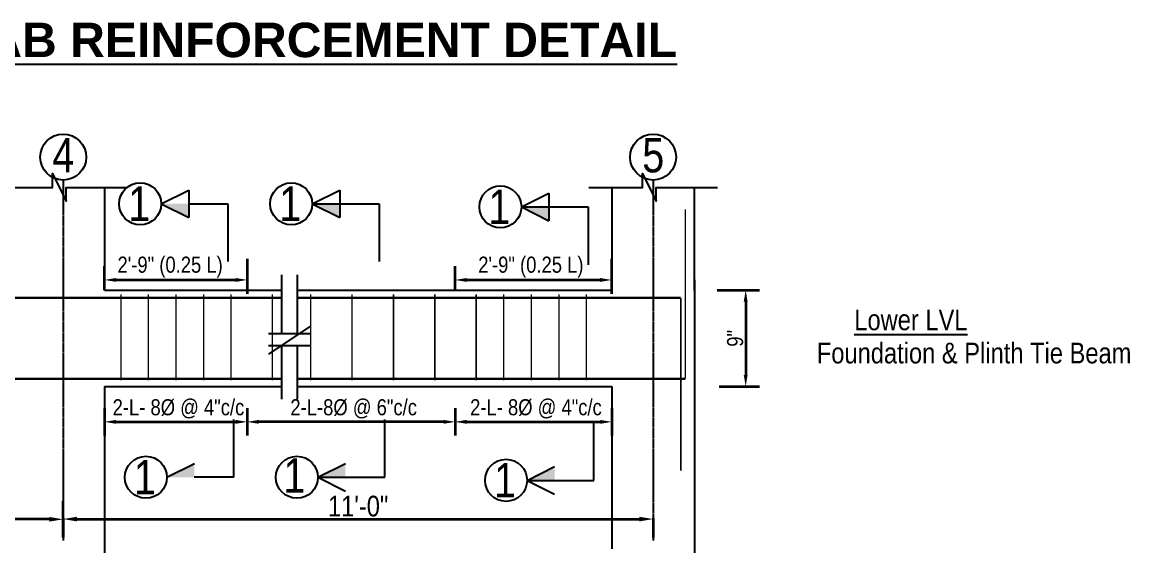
# Model space of a CAD drawing. Header units: inches. Extents: x 334224 to 340955, y 74691 to 79424.
# Drawn here: x 338865.4 to 339347.7, y 75904.1 to 76135 of the extents above; entities that cross this region are included whole.
import ezdxf
from ezdxf.enums import TextEntityAlignment as Align

# ---------------------------------------------------------------- set-up
doc = ezdxf.new("R2010")
doc.units = ezdxf.units.IN
doc.header["$MEASUREMENT"] = 0
doc.linetypes.add('CENTER2', pattern=[1.125, 0.75, -0.125, 0.125, -0.125])
doc.layers.get('Defpoints').update_dxf_attribs({"lineweight": 0})
for name, color, linetype in [('cl', 7, 'CENTER2'), ('dimension', 241, 'Continuous'), ('plan wall', 7, 'Continuous'), ('text', 113, 'Continuous'), ('Text Grid', 7, 'Continuous'), ('Text_Grid', 6, 'Continuous'), ('WALL2', 1, 'Continuous')]:
    doc.layers.add(name, color=color, linetype=linetype)
doc.layers.add('door window', color=2, linetype='Continuous', lineweight=25)
doc.layers.add('Wall', color=20, linetype='Continuous', lineweight=35)
doc.styles.add('dim', font='ARIALN.TTF')
doc.styles.add('Mani', font='arialbd.ttf')
doc.dimstyles.new('CENTER', dxfattribs={"dimtxt": 9, "dimasz": 6, "dimexe": 8, "dimexo": 0, "dimgap": 1, "dimtad": 1, "dimdec": 4, "dimrnd": 1, "dimzin": 0, "dimdsep": 46, "dimlunit": 4, "dimtxsty": 'dim', "dimcen": 0.0625, "dimclrt": 256, "dimadec": 0, "dimazin": 0, "dimtfac": 0.010417, "dimtdec": 4, "dimtmove": 0, "dimatfit": 3, "dimfxl": 0, "dimfrac": 2, "dimtolj": 1, "dimtzin": 0, "dimarcsym": 0})
doc.dimstyles.new('FD', dxfattribs={"dimtxt": 7, "dimasz": 5, "dimexe": 6, "dimexo": 0, "dimgap": 1, "dimtad": 1, "dimdec": 4, "dimrnd": 1, "dimzin": 0, "dimdsep": 46, "dimlunit": 4, "dimtxsty": 'dim', "dimcen": 0.0625, "dimclrd": 256, "dimclre": 256, "dimclrt": 256, "dimadec": 0, "dimazin": 0, "dimtfac": 0.010417, "dimtdec": 4, "dimtmove": 1, "dimatfit": 3, "dimfxl": 0, "dimfrac": 2, "dimtolj": 1, "dimtzin": 0, "dimarcsym": 0})

# ---------------------------------------------------------------- blocks, each defined once
blk = doc.blocks.new('*D437')
at = {"layer": 'Defpoints', "color": 0, "transparency": 16777216}
for p in [(338626.47, 75918.67), (338626.47, 75918.64), (338883.3, 75910.84)]:
    blk.add_point(p, dxfattribs=at)
at = {"layer": 'dimension', "color": 0, "lineweight": -2, "transparency": 16777216}
for p, q in [((338883.3, 75910.84), (338883.3, 75926.64)), ((338626.47, 75918.67), (338626.47, 75910.64)), ((338877.3, 75918.64), (338632.47, 75918.64))]:
    blk.add_line(p, q, dxfattribs=at)
at = {"layer": 'dimension', "color": 0, "transparency": 16777216}
for points in [[(338632.47, 75919.64), (338632.47, 75917.64), (338626.47, 75918.64)], [(338877.3, 75919.64), (338877.3, 75917.64), (338883.3, 75918.64)]]:
    blk.add_solid(points, dxfattribs=at)
at = {"layer": 'dimension', "transparency": 16777216, "insert": (338754.89, 75924.23), "char_height": 9, "attachment_point": 5, "style": 'dim'}
blk.add_mtext('\\A1;13\'-0"', dxfattribs=at)
blk = doc.blocks.new('*D446')
at = {"layer": 'Defpoints', "color": 0, "transparency": 16777216}
for p in [(338901.31, 75967.04), (338963.42, 75967.04), (338963.42, 75961.04)]:
    blk.add_point(p, dxfattribs=at)
at = {"layer": 'dimension', "lineweight": -2, "transparency": 16777216}
for p, q in [((338901.31, 75967.04), (338901.31, 75955.04)), ((338963.42, 75967.04), (338963.42, 75955.04)), ((338906.31, 75961.04), (338958.42, 75961.04))]:
    blk.add_line(p, q, dxfattribs=at)
at = {"layer": 'dimension', "transparency": 16777216}
for points in [[(338906.31, 75961.88), (338906.31, 75960.21), (338901.31, 75961.04)], [(338958.42, 75961.88), (338958.42, 75960.21), (338963.42, 75961.04)]]:
    blk.add_solid(points, dxfattribs=at)
at = {"layer": 'dimension', "transparency": 16777216, "insert": (338932.37, 75966.7), "char_height": 7, "attachment_point": 5, "style": 'dim'}
blk.add_mtext('\\A1; 2-L- 8%%C @ 4"c/c', dxfattribs=at)
blk = doc.blocks.new('*D447')
at = {"layer": 'Defpoints', "color": 0, "transparency": 16777216}
for p in [(339053.9, 75967.04), (339122.14, 75967.04), (339122.14, 75961.04)]:
    blk.add_point(p, dxfattribs=at)
at = {"layer": 'dimension', "lineweight": -2, "transparency": 16777216}
for p, q in [((339053.9, 75967.04), (339053.9, 75955.04)), ((339122.14, 75967.04), (339122.14, 75955.04)), ((339058.9, 75961.04), (339117.14, 75961.04))]:
    blk.add_line(p, q, dxfattribs=at)
at = {"layer": 'dimension', "transparency": 16777216}
for points in [[(339058.9, 75961.88), (339058.9, 75960.21), (339053.9, 75961.04)], [(339117.14, 75961.88), (339117.14, 75960.21), (339122.14, 75961.04)]]:
    blk.add_solid(points, dxfattribs=at)
at = {"layer": 'dimension', "transparency": 16777216, "insert": (339088.02, 75966.7), "char_height": 7, "attachment_point": 5, "style": 'dim'}
blk.add_mtext('\\A1; 2-L- 8%%C @ 4"c/c', dxfattribs=at)
blk = doc.blocks.new('*D448')
at = {"layer": 'Defpoints', "color": 0, "transparency": 16777216}
for p in [(338963.42, 75967.04), (339053.9, 75967.04), (338963.42, 75961.04)]:
    blk.add_point(p, dxfattribs=at)
at = {"layer": 'dimension', "lineweight": -2, "transparency": 16777216}
for p, q in [((338963.42, 75967.04), (338963.42, 75955.04)), ((339053.9, 75967.04), (339053.9, 75955.04)), ((339048.9, 75961.04), (338968.42, 75961.04))]:
    blk.add_line(p, q, dxfattribs=at)
at = {"layer": 'dimension', "transparency": 16777216}
for points in [[(338968.42, 75961.88), (338968.42, 75960.21), (338963.42, 75961.04)], [(339048.9, 75961.88), (339048.9, 75960.21), (339053.9, 75961.04)]]:
    blk.add_solid(points, dxfattribs=at)
at = {"layer": 'dimension', "transparency": 16777216, "insert": (339008.66, 75966.7), "char_height": 7, "attachment_point": 5, "style": 'dim'}
blk.add_mtext('\\A1; 2-L-8%%C @ 6"c/c', dxfattribs=at)
blk = doc.blocks.new('*D449')
at = {"layer": 'Defpoints', "color": 0, "transparency": 16777216}
for p in [(338963.42, 76032), (338963.42, 76022.8), (338901.31, 76018.39)]:
    blk.add_point(p, dxfattribs=at)
at = {"layer": 'dimension', "lineweight": -2, "transparency": 16777216}
for p, q in [((338901.31, 76018.39), (338901.31, 76028.8)), ((338963.42, 76032), (338963.42, 76016.8)), ((338906.31, 76022.8), (338958.42, 76022.8))]:
    blk.add_line(p, q, dxfattribs=at)
at = {"layer": 'dimension', "transparency": 16777216}
for points in [[(338906.31, 76023.63), (338906.31, 76021.96), (338901.31, 76022.8)], [(338958.42, 76023.63), (338958.42, 76021.96), (338963.42, 76022.8)]]:
    blk.add_solid(points, dxfattribs=at)
at = {"layer": 'dimension', "transparency": 16777216, "insert": (338929.86, 76028.38), "char_height": 7, "attachment_point": 5, "style": 'dim'}
blk.add_mtext('\\A1;2\'-9" (0.25 L)', dxfattribs=at)
blk = doc.blocks.new('*D450')
at = {"layer": 'Defpoints', "color": 0, "transparency": 16777216}
for p in [(339122.08, 76032), (339122.08, 76022.8), (339053.9, 76018.39)]:
    blk.add_point(p, dxfattribs=at)
at = {"layer": 'dimension', "lineweight": -2, "transparency": 16777216}
for p, q in [((339053.9, 76018.39), (339053.9, 76028.8)), ((339122.08, 76032), (339122.08, 76016.8)), ((339058.9, 76022.8), (339117.08, 76022.8))]:
    blk.add_line(p, q, dxfattribs=at)
at = {"layer": 'dimension', "transparency": 16777216}
for points in [[(339058.9, 76023.63), (339058.9, 76021.96), (339053.9, 76022.8)], [(339117.08, 76023.63), (339117.08, 76021.96), (339122.08, 76022.8)]]:
    blk.add_solid(points, dxfattribs=at)
at = {"layer": 'dimension', "transparency": 16777216, "insert": (339086.92, 76028.38), "char_height": 7, "attachment_point": 5, "style": 'dim'}
blk.add_mtext('\\A1;2\'-9" (0.25 L)', dxfattribs=at)
blk = doc.blocks.new('*D451')
at = {"layer": 'Defpoints', "color": 0, "transparency": 16777216}
for p in [(339168.03, 76018.39), (339168.9, 75976.39), (339180.45, 75976.39)]:
    blk.add_point(p, dxfattribs=at)
at = {"layer": 'dimension', "lineweight": -2, "transparency": 16777216}
for p, q in [((339168.03, 76018.39), (339186.45, 76018.39)), ((339180.45, 76013.39), (339180.45, 75981.39)), ((339168.9, 75976.39), (339186.45, 75976.39))]:
    blk.add_line(p, q, dxfattribs=at)
at = {"layer": 'dimension', "transparency": 16777216}
for points in [[(339179.61, 76013.39), (339181.28, 76013.39), (339180.45, 76018.39)], [(339179.61, 75981.39), (339181.28, 75981.39), (339180.45, 75976.39)]]:
    blk.add_solid(points, dxfattribs=at)
at = {"layer": 'dimension', "transparency": 16777216, "insert": (339175.87, 75997.39), "char_height": 7, "attachment_point": 5, "rotation": 90, "style": 'dim'}
blk.add_mtext('\\A1;9"', dxfattribs=at)
blk = doc.blocks.new('*D453')
at = {"layer": 'Defpoints', "color": 0, "transparency": 16777216}
for p in [(338883.3, 75919.1), (339140.14, 75919.1), (339140.14, 75918.74)]:
    blk.add_point(p, dxfattribs=at)
at = {"layer": 'dimension', "color": 0, "lineweight": -2, "transparency": 16777216}
for p, q in [((338883.3, 75919.1), (338883.3, 75910.74)), ((338889.3, 75918.74), (339134.14, 75918.74)), ((339140.14, 75919.1), (339140.14, 75910.74))]:
    blk.add_line(p, q, dxfattribs=at)
at = {"layer": 'dimension', "color": 0, "transparency": 16777216}
for points in [[(338889.3, 75919.74), (338889.3, 75917.74), (338883.3, 75918.74)], [(339134.14, 75919.74), (339134.14, 75917.74), (339140.14, 75918.74)]]:
    blk.add_solid(points, dxfattribs=at)
at = {"layer": 'dimension', "transparency": 16777216, "insert": (339011.72, 75924.33), "char_height": 9, "attachment_point": 5, "style": 'dim'}
blk.add_mtext('\\A1;11\'-0"', dxfattribs=at)
blk = doc.blocks.new('Complete project')
at = {"layer": 'plan wall', "ltscale": 3}
for points in [[(338925.96327, 76055.91112), (338937.96327, 76055.91112), (338937.96327, 76049.91112)], [(338991.71525, 76055.91112), (339003.71525, 76055.91112), (339003.71525, 76049.91112)], [(339082.78025, 76054.57605), (339094.78025, 76054.57605), (339094.78025, 76048.57605)], [(338928.43862, 75936.93348), (338940.43862, 75936.93348), (338940.43862, 75942.93348)], [(338994.1906, 75936.93348), (339006.1906, 75936.93348), (339006.1906, 75942.93348)], [(339085.2556, 75935.59841), (339097.2556, 75935.59841), (339097.2556, 75941.59841)]]:
    blk.add_hatch(color=256, dxfattribs=at).paths.add_polyline_path(points)
at = {"layer": 'cl'}
for p, q in [((338883.2977, 76066.25741), (338883.2977, 75909.36906)), ((339140.13861, 76066.25741), (339140.13861, 75909.36906))]:
    blk.add_line(p, q, dxfattribs=at)
at = {"layer": 'door window'}
for centre in [(338916.81981, 76055.91112), (338982.57178, 76055.91112), (339073.63679, 76054.57605), (338919.29516, 75936.93348), (338985.04713, 75936.93348), (339076.11214, 75935.59841)]:
    blk.add_circle(centre, 9.14346, dxfattribs=at)
at = {"layer": 'plan wall', "ltscale": 3}
for p, q in [((338925.96327, 76055.91112), (338937.96327, 76061.91112)), ((338937.96327, 76061.91112), (338937.96327, 76049.91112)), ((338991.71525, 76055.91112), (339003.71525, 76061.91112)), ((339003.71525, 76061.91112), (339003.71525, 76049.91112)), ((339082.78025, 76054.57605), (339094.78025, 76060.57605)), ((339094.78025, 76060.57605), (339094.78025, 76048.57605)), ((338925.96327, 76055.91112), (338937.96327, 76049.91112)), ((338937.96327, 76055.91112), (338955.05081, 76055.91112)), ((338955.05081, 76055.91112), (338955.05081, 76030.75542)), ((338991.71525, 76055.91112), (339003.71525, 76049.91112)), ((338991.71525, 76055.91112), (339003.71525, 76055.91112)), ((339003.71525, 76055.91112), (339020.80278, 76055.91112)), ((339020.80278, 76055.91112), (339020.80278, 76030.75542)), ((339082.78025, 76054.57605), (339094.78025, 76048.57605)), ((339082.78025, 76054.57605), (339094.78025, 76054.57605)), ((339094.78025, 76054.57605), (339111.86779, 76054.57605)), ((339111.86779, 76054.57605), (339111.86779, 76029.42035)), ((338957.52615, 75936.93348), (338957.52615, 75962.08918)), ((339023.27813, 75936.93348), (339023.27813, 75962.08918)), ((339114.34314, 75935.59841), (339114.34314, 75960.75412)), ((338928.43862, 75936.93348), (338940.43862, 75942.93348)), ((338994.1906, 75936.93348), (339006.1906, 75942.93348)), ((339085.2556, 75935.59841), (339097.2556, 75941.59841)), ((338957.52615, 75936.93348), (338940.38684, 75936.93348)), ((338994.1906, 75936.93348), (339006.1906, 75930.93348)), ((338994.1906, 75936.93348), (339006.1906, 75936.93348)), ((339006.1906, 75936.93348), (339023.27813, 75936.93348)), ((339085.2556, 75935.59841), (339097.2556, 75929.59841)), ((339085.2556, 75935.59841), (339097.2556, 75935.59841)), ((339097.2556, 75935.59841), (339114.34314, 75935.59841))]:
    blk.add_line(p, q, dxfattribs=at)
at = {"layer": 'Text Grid'}
for centre in [(338883.2977, 76076.25741), (339140.13861, 76076.25741)]:
    blk.add_circle(centre, 10, dxfattribs=at)
at = {"layer": 'Wall', "lineweight": -3}
for p, q in [((338901.31458, 76063.04818), (338901.31458, 76018.38837)), ((339122.13861, 76063.04818), (339122.13861, 76018.38837)), ((339158.13861, 76018.38837), (339158.13861, 76063.04818)), ((339158.13861, 76022.80226), (339158.13861, 75904.05593)), ((338901.31458, 76018.38837), (338949.20471, 76018.38837)), ((338949.20471, 76018.38837), (338978.46069, 76018.38837)), ((338985.3284, 76018.38837), (339122.13861, 76018.38837)), ((339120.97753, 76018.38837), (339122.13861, 76018.38837)), ((338901.31458, 75976.38837), (338901.31458, 75904.05593)), ((338901.31458, 75976.38837), (338949.20471, 75976.38837)), ((338949.20471, 75976.38837), (338978.46069, 75976.38837)), ((338985.3284, 75976.38837), (339122.13861, 75976.38837)), ((339122.13861, 75976.38837), (339122.13861, 75905.84801))]:
    blk.add_line(p, q, dxfattribs=at)
at = {"layer": 'Wall'}
for points, const_width in [([(339154.15343, 76053.47791), (339154.15343, 75979.80528)], 0.6), ([(338728.4875, 76015.00491), (338908.41627, 76015.00491)], 1), ([(338901.31458, 76015.00491), (338949.20471, 76015.00491)], 1), ([(338908.41627, 76016.58367), (338908.41627, 75979.08367)], 0.6), ([(338920.41627, 76016.58367), (338920.41627, 75979.08367)], 0.6), ([(338932.41627, 76016.58367), (338932.41627, 75979.08367)], 0.6), ([(338944.41627, 76016.58367), (338944.41627, 75979.08367)], 0.6), ([(338949.20471, 76015.00491), (338978.46069, 76015.00491)], 1), ([(338956.41627, 76016.58367), (338956.41627, 75979.08367)], 0.6), ([(338974.41627, 76016.58367), (338974.41627, 75979.08367)], 0.6), ([(338985.3284, 76015.00491), (339152.20996, 76015.00491)], 1), ([(338991.10537, 76016.58367), (338991.10537, 75979.08367)], 0.6), ([(339009.10537, 76016.58367), (339009.10537, 75979.08367)], 0.6), ([(339027.10537, 76016.58367), (339027.10537, 75979.08367)], 0.6), ([(339045.10537, 76016.58367), (339045.10537, 75979.08367)], 0.6), ([(339063.10537, 76016.58367), (339063.10537, 75979.08367)], 0.6), ([(339075.10537, 76016.58367), (339075.10537, 75979.08367)], 0.6), ([(339087.10537, 76016.58367), (339087.10537, 75979.08367)], 0.6), ([(339099.10537, 76016.58367), (339099.10537, 75979.08367)], 0.6), ([(339111.10537, 76016.58367), (339111.10537, 75979.08367)], 0.6), ([(339152.20996, 76015.00491), (339152.20996, 75939.74081)], 0.6), ([(338728.4875, 75979.80528), (338956.41627, 75979.80528)], 1), ([(338949.20471, 75979.80528), (338978.46069, 75979.80528)], 1), ([(338985.3284, 75979.80528), (339154.15343, 75979.80528)], 1)]:
    blk.add_lwpolyline(points, dxfattribs=dict(at, const_width=const_width))
at = {"layer": 'WALL2'}
for p, q in [((338978.46069, 75999.32121), (338978.46069, 76024.97648)), ((338978.46069, 75999.32121), (338978.46069, 76024.97648)), ((338985.3284, 75999.32121), (338985.3284, 76024.97648)), ((338985.3284, 75999.32121), (338985.3284, 76024.97648)), ((338990.72651, 76002.47648), (338972.72651, 75990.47648)), ((338990.72651, 76002.47648), (338972.72651, 75990.47648)), ((338990.72651, 75999.32121), (338972.72651, 75999.32121)), ((338990.72651, 75999.32121), (338972.72651, 75999.32121)), ((338990.72651, 75994.15765), (338972.72651, 75994.15765)), ((338990.72651, 75994.15765), (338972.72651, 75994.15765)), ((338978.46069, 75970.98136), (338978.46069, 75994.15765)), ((338978.46069, 75970.98136), (338978.46069, 75994.15765)), ((338985.3284, 75970.98136), (338985.3284, 75994.15765)), ((338985.3284, 75970.98136), (338985.3284, 75994.15765))]:
    blk.add_line(p, q, dxfattribs=at)
for points in [[(338855.2977, 76063.04818), (338878.63338, 76063.04818), (338878.63338, 76069.04818), (338884.63338, 76057.04818), (338884.63338, 76063.04818), (338911.2977, 76063.04818)], [(339112.13861, 76063.04818), (339135.47429, 76063.04818), (339135.47429, 76069.04818), (339141.47429, 76057.04818), (339141.47429, 76063.04818), (339168.13861, 76063.04818)]]:
    blk.add_lwpolyline(points, dxfattribs=at)
at = {"layer": 'door window', "style": 'dim'}
for p in [(338916.37662, 76048.46794), (338982.1286, 76048.46794), (339073.1936, 76047.13287), (338918.85197, 75929.4903), (338983.96485, 75930.19207), (339075.66895, 75928.15523)]:
    blk.add_text('1', height=15, dxfattribs=at).set_placement(p, align=Align.CENTER)
at = {"layer": 'text', "style": 'dim'}
for s, p in [('%%ULower LVL', (339252.38339, 76005.41871)), ('Foundation & Plinth Tie Beam', (339279.89877, 75990.98578))]:
    blk.add_text(s, height=9, dxfattribs=at).set_placement(p, align=Align.MIDDLE_CENTER)
at = {"layer": 'text', "insert": (338981.19436, 76127.12453), "char_height": 15, "width": 496.75, "attachment_point": 5, "style": 'Mani'}
blk.add_mtext('  {\\LSLAB REINFORCEMENT DETAIL}', dxfattribs=at)
at = {"layer": 'Text_Grid', "style": 'dim'}
for s, p in [('4', (338883.35492, 76069.60832)), ('5', (339140.19583, 76069.60832))]:
    blk.add_text(s, height=15, dxfattribs=at).set_placement(p, align=Align.CENTER)
at = {"layer": 'dimension'}
for base, p1, p2, picture, middle in [((338963.41934, 76022.79531), (338901.31458, 76018.38837), (338963.41934, 76031.99563), '*D449', (338929.85606, 76022.79531)), ((339122.07967, 76022.79531), (339053.89515, 76018.38837), (339122.07967, 76031.99563), '*D450', (339086.91666, 76022.79531))]:
    dim = blk.add_linear_dim(base=base, p1=p1, p2=p2, text='2\'-9" (0.25 L)', dimstyle='FD', dxfattribs=at)
    dim.commit()
    dim.dimension.update_dxf_attribs({"geometry": picture, "text_midpoint": middle, "dimtype": 128})
dim = blk.add_linear_dim(base=(339180.44666, 75976.38837), p1=(339168.03141, 76018.38837), p2=(339168.89758, 75976.38837), angle=90, text='9"', dimstyle='FD', dxfattribs=at)
dim.commit()
dim.dimension.update_dxf_attribs({"geometry": '*D451', "text_midpoint": (339175.87264, 75997.38837)})
for base, p1, p2, text, dimstyle, picture, middle in [((338963.41934, 75961.04275), (338901.31458, 75967.04275), (338963.41934, 75967.04275), ' 2-L- 8%%C @ 4"c/c', 'FD', '*D446', (338932.36696, 75966.70066)), ((339122.13861, 75961.04275), (339053.89515, 75967.04275), (339122.13861, 75967.04275), ' 2-L- 8%%C @ 4"c/c', 'FD', '*D447', (339088.01688, 75966.70066)), ((338626.47368, 75918.63972), (338883.2977, 75910.8358), (338626.47368, 75918.67253), '13\'-0"', 'CENTER', '*D437', (338754.88569, 75924.23487)), ((339140.13861, 75918.73776), (338883.2977, 75919.09763), (339140.13861, 75919.09763), '11\'-0"', 'CENTER', '*D453', (339011.71816, 75924.33292))]:
    dim = blk.add_linear_dim(base=base, p1=p1, p2=p2, text=text, dimstyle=dimstyle, dxfattribs=at)
    dim.commit()
    dim.dimension.update_dxf_attribs({"geometry": picture, "text_midpoint": middle})
dim = blk.add_linear_dim(base=(338963.41934, 75961.04275), p1=(339053.89515, 75967.04275), p2=(338963.41934, 75967.04275), angle=180, text=' 2-L-8%%C @ 6"c/c', dimstyle='FD', dxfattribs=at)
dim.commit()
dim.dimension.update_dxf_attribs({"geometry": '*D448', "text_midpoint": (339008.65724, 75961.04275), "dimtype": 128})

msp = doc.modelspace()

# ---------------------------------------------------------------- block references
at = {"layer": 'Wall', "linetype": 'ByBlock'}
msp.add_blockref('Complete project', (0, 0), dxfattribs=at)

doc.saveas('drawing.dxf')
